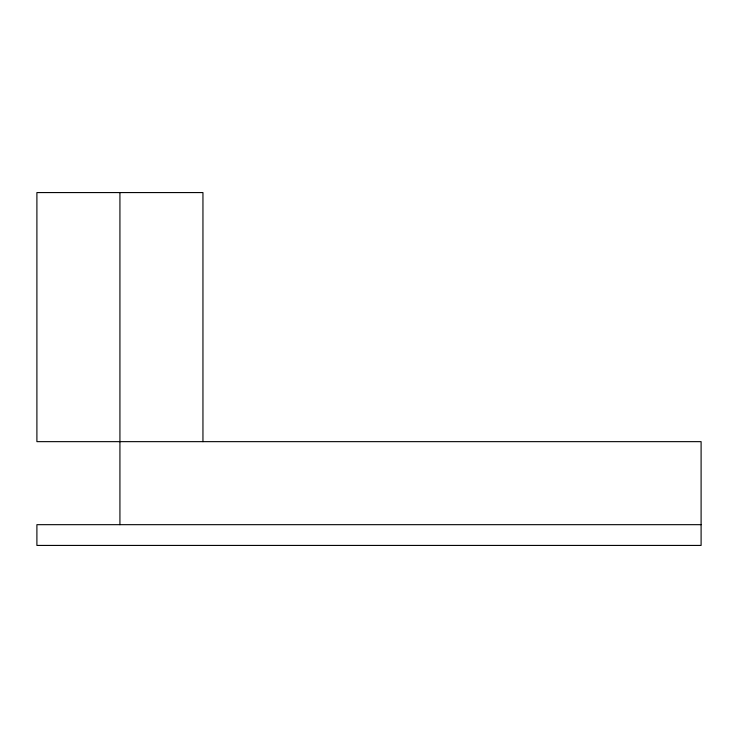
<?xml version="1.0" encoding="UTF-8"?>
<svg xmlns="http://www.w3.org/2000/svg" width="738" height="738" viewBox="0 0 738 738"><rect width="100%" height="100%" fill="white"/><g stroke="black" fill="none" stroke-linecap="round" stroke-linejoin="round"><path stroke-width="1.11" d="M701.1 524.672L36.9 524.672L36.9 545.428L701.1 545.428L701.1 441.647L36.9 441.647L36.9 192.572L202.95 192.572L202.95 441.647M119.925 192.572L119.925 524.672"/></g></svg>
